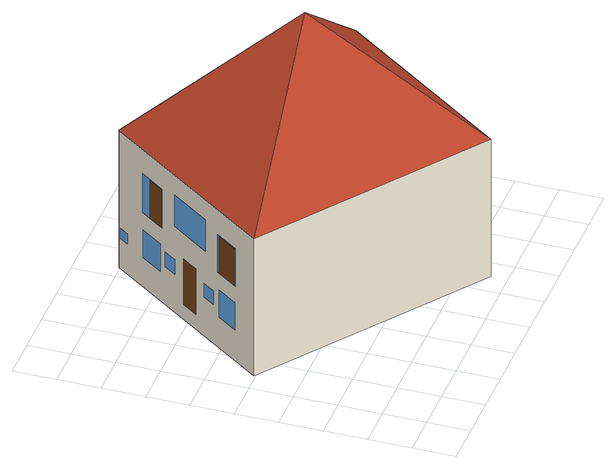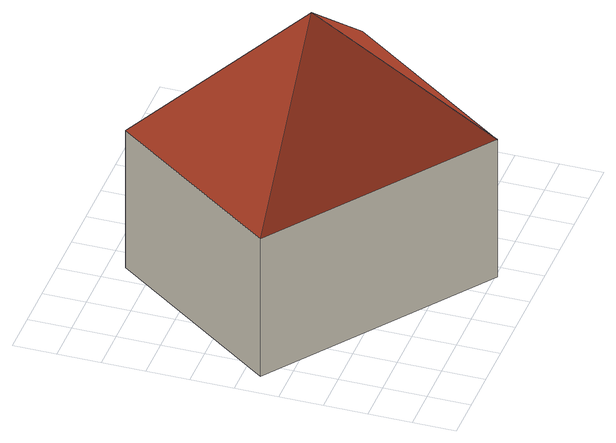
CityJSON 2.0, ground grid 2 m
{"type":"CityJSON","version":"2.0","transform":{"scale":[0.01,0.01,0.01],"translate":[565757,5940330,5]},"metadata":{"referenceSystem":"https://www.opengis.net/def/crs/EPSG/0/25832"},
"CityObjects":{
"building1":{"type":"Building","attributes":{"Gemeindeschluessel":"02400407","Geometrietyp2DReferenz":"3000","function":"31001_1010","roofType":"4000","measuredHeight":13.65,"storeysAboveGround":2},"address":[{"country":"Germany","locality":"Hamburg","thoroughfareNumber":"18","thoroughfareName":"Kugelfang"}],"geometry":[{"type":"MultiSurface","lod":"3","boundaries":[[[0,1,2]],[[2,1,3]],[[4,5,2]],[[4,2,3]],[[1,0,6,7],[8,9,10,11],[12,13,14,15],[16,17,18,19],[20,21,22,23],[24,25,26,27,28,29],[30,31,32,33],[34,35,36,37],[38,39,40,41],[42,43,44,45]],[[15,14,13,12]],[[19,18,17,16]],[[11,10,9,8]],[[32,31,30,33]],[[22,21,20,23]],[[36,35,34,37]],[[26,25,24,27]],[[46,47,29,28]],[[40,39,38,41]],[[48,49,50,51]],[[44,43,42,45]],[[3,1,7,52]],[[0,5,4,53,6]],[[5,0,2]],[[4,3,52,53]],[[7,6,53,52]]],"semantics":{"surfaces":[{"type":"RoofSurface"},{"type":"WallSurface"},{"type":"Door"},{"type":"Window"},{"type":"GroundSurface"}],"values":[0,0,0,0,1,2,3,3,3,3,3,3,2,3,2,3,1,1,1,1,4]}}]}
},
"vertices":[
[670,1609,769],[94,811,769],[888,844,1414],[1106,79,770],[1683,878,770],[670,1609,771],[670,1609,49],[94,811,49],[634,1558,207],[665,1601,207],[665,1601,260],[634,1558,260],[342,1154,127],[395,1228,127],[395,1228,366],[342,1154,366],[494,1365,202],[569,1468,202],[569,1468,346],[494,1365,346],[473,1336,248],[473,1336,324],[431,1277,324],[431,1277,248],[570,1470,438],[570,1470,641],[487,1355,641],[487,1355,438],[488,1357,438],[564,1462,438],[244,1018,211],[244,1018,353],[175,923,353],[175,923,211],[306,1105,254],[306,1105,325],[267,1050,325],[267,1050,254],[250,1027,441],[250,1027,637],[174,921,637],[174,921,441],[435,1282,499],[435,1282,664],[301,1097,664],[301,1097,499],[488,1357,637],[564,1462,637],[177,926,634],[249,1026,634],[249,1026,442],[177,926,442],[1106,79,49],[1683,878,49]
]}
